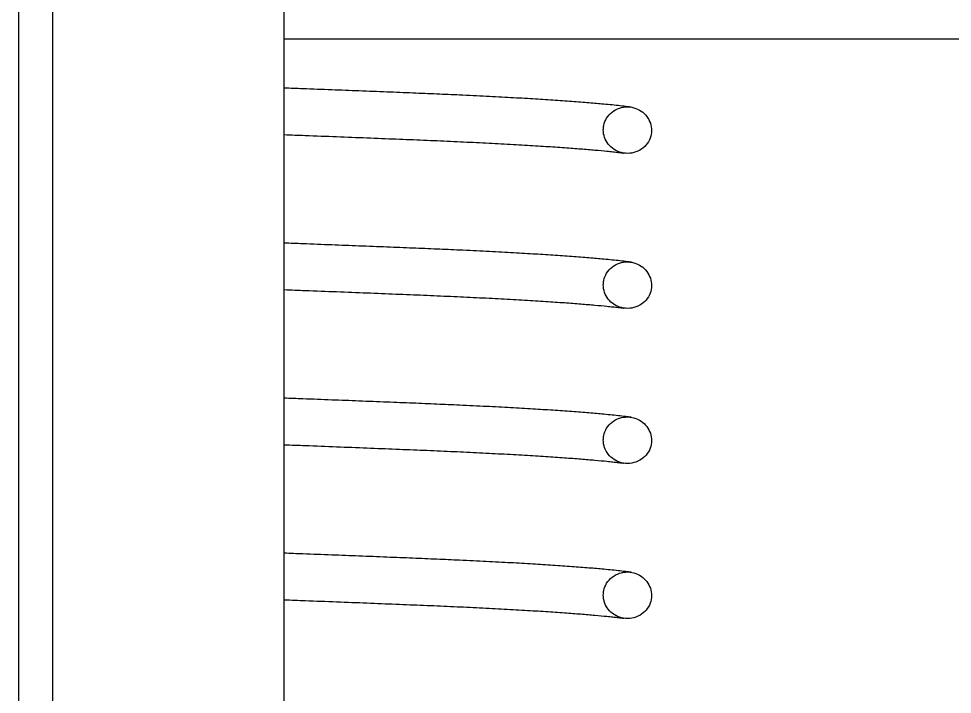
# Model space of a CAD drawing. Header units: millimetres. Extents: x 0 to 4637, y 0 to 3023.
# Drawn here: x 1513.26 to 1525.36, y 2693.07 to 2701.82 of the extents above; entities that cross this region are included whole.
import ezdxf

# ---------------------------------------------------------------- set-up
doc = ezdxf.new("R2010")
doc.units = ezdxf.units.MM
for name, color, linetype in [('ABVP-_VACCUM_CUP', 7, 'Continuous'), ('BUSH_FOR_ABVP-VA', 7, 'Continuous'), ('COMPRESSED_SPRIN', 7, 'Continuous'), ('STUD_FOR_ABVP_MA', 7, 'Continuous')]:
    doc.layers.add(name, color=color, linetype=linetype)

msp = doc.modelspace()

# ---------------------------------------------------------------- hatches: boundary and pattern name
at = {"layer": 'ABVP-_VACCUM_CUP', "linetype": 'Continuous'}
h = msp.add_hatch(dxfattribs=at)
h.set_pattern_fill('ANSI32', scale=12.55710493, angle=90.00000936199999, style=0)
h.set_pattern_definition([(135.0000093619842, (804.7265245875601, 551.3131949833515), (-84.57449998864425, -84.5745276271637), []), (135.0000093619842, (804.7265153747162, 607.6962285426916), (-84.57449998864425, -84.5745276271637), [])])
edge = h.paths.add_edge_path()
edge.add_line((1521.069661075663, 2688.500072427207), (1520.900732774587, 2688.500072427207))
edge.add_line((1520.900732774587, 2688.500072427207), (1518.781494504733, 2688.500072427207))
edge.add_arc((1518.737282316011, 2687.022634317485), 1.478099484368232, 88.28594101190656, 177.2451136750144)
edge.add_line((1517.260891084283, 2687.093676675047), (1517.260891084283, 2684.481798849606))
edge.add_line((1517.260891084283, 2684.481798849607), (1517.260891084283, 2683.979514652407))
edge.add_line((1517.260891084283, 2683.979514652407), (1518.567247778734, 2683.979514652407))
edge.add_line((1518.567247778734, 2683.979514652407), (1518.567247778734, 2684.473032447853))
edge.add_line((1518.567247778734, 2684.473032447853), (1518.567247778734, 2684.481798849607))
edge.add_line((1518.567247778734, 2684.481798849607), (1518.567247778734, 2686.189565120087))
edge.add_line((1518.567247778734, 2686.189565120087), (1518.567247778734, 2686.792306156727))
edge.add_line((1518.567247778734, 2686.792306156727), (1518.567247778734, 2687.093676675047))
edge.add_arc((1518.775320960406, 2687.086484457134), 0.2081974469811169, 88.30079621346101, 178.0203132021728, ccw=False)
edge.add_line((1518.781494504733, 2687.294590353926), (1521.069661075663, 2687.294590353926))
edge.add_arc((1521.092406313277, 2688.724892453826), 1.430482940412859, 269.0889363290486, 356.0913001735377)
edge.add_line((1522.519561864329, 2688.627381039541), (1522.556566130608, 2689.314242152233))
edge.add_arc((1522.760245397868, 2689.300514175506), 0.2041413756620195, 89.31171291894208, 176.1440978678967, ccw=False)
edge.add_line((1522.762697663871, 2689.504640821607), (1525.363719413992, 2689.504640821607))
edge.add_arc((1525.367223784864, 2699.820103832957), 10.31546360660262, 269.9805354686596, 284.0846217037383)
edge.add_arc((1518.095205752768, 2728.832325237295), 40.22518150918837, 284.0748532615217, 313.1378112248807)
edge.add_line((1545.599394088737, 2699.479559585203), (1545.760837881447, 2699.631730359974))
edge.add_arc((1547.581862143142, 2697.697201512377), 2.656789646144708, 90.16987607113191, 133.2688689275606, ccw=False)
edge.add_line((1547.573985047664, 2700.353979481127), (1548.530728619251, 2700.353979481127))
edge.add_line((1548.530728619251, 2700.353979481127), (1548.530728619251, 2701.559461554406))
edge.add_line((1548.530728619251, 2701.559461554406), (1547.271828668293, 2701.559461554406))
edge.add_arc((1547.271427404628, 2698.466133451333), 3.093328129098932, 89.9925676444325, 133.8493660648308)
edge.add_arc((1518.087648945928, 2728.842906185436), 39.03078904019647, 284.36934655269386, 313.8527725559133, ccw=False)
edge.add_arc((1525.212234851282, 2701.029416959354), 10.31929474407401, 269.9792058354405, 284.37389281644516, ccw=False)
edge.add_line((1525.208489704429, 2690.710122894887), (1522.762697663871, 2690.710122894887))
edge.add_arc((1522.745326876028, 2689.276228903179), 1.433999206319878, 89.3059290632003, 175.9570391083506)
edge.add_line((1521.314896225761, 2689.377332209272), (1521.265538120325, 2688.648283320201))
edge.add_arc((1521.077579448435, 2688.693149431728), 0.1932393083781425, 267.651531634328, 346.5746067388021, ccw=False)
at = {"layer": 'STUD_FOR_ABVP_MA', "linetype": 'Continuous'}
h = msp.add_hatch(dxfattribs=at)
h.set_pattern_fill('ANSI32', scale=12.55710493, angle=9.362e-06, style=0)
h.set_pattern_definition([(45.00000936198417, (804.7265245875601, 551.3131949833515), (-84.5745276271637, 84.57449998864425), []), (45.00000936198417, (861.1095581469012, 551.3132041961953), (-84.5745276271637, 84.57449998864425), [])])
edge = h.paths.add_edge_path()
edge.add_line((1513.258736905362, 2683.979514652407), (1513.258736905362, 2684.473032447853))
edge.add_line((1513.258736905362, 2684.473032447853), (1513.258736905362, 2684.481798849607))
edge.add_line((1513.258736905362, 2684.481798849607), (1513.258736905362, 2684.732940948207))
edge.add_line((1513.258736905362, 2684.732940948207), (1513.258736905362, 2686.380659288983))
edge.add_line((1513.258736905362, 2686.380659288983), (1513.258736905362, 2686.983411608451))
edge.add_line((1513.258736905362, 2686.983411608451), (1513.258736905362, 2687.093676675047))
edge.add_line((1513.258736905362, 2687.093676675047), (1513.258736905362, 2688.389795828824))
edge.add_line((1513.258736905362, 2688.389795828824), (1513.258736905362, 2688.500072427207))
edge.add_line((1513.258736905362, 2688.500072427207), (1513.258736905362, 2688.69047109658))
edge.add_line((1513.258736905362, 2688.69047109658), (1513.258736905362, 2688.992552749641))
edge.add_line((1513.258736905362, 2688.992552749641), (1513.258736905362, 2689.377332209272))
edge.add_line((1513.258736905362, 2689.377332209272), (1513.258736905362, 2690.398932617623))
edge.add_line((1513.258736905362, 2690.398932617624), (1513.258736905362, 2690.710122894887))
edge.add_line((1513.258736905362, 2690.710122894887), (1513.258736905362, 2691.00168953844))
edge.add_line((1513.258736905362, 2691.00168953844), (1513.258736905362, 2691.033153520439))
edge.add_line((1513.258736905362, 2691.033153520439), (1513.258736905362, 2692.408069406424))
edge.add_line((1513.258736905362, 2692.408069406425), (1513.258736905362, 2693.010826327241))
edge.add_line((1513.258736905362, 2693.01082632724), (1513.258736905362, 2694.417206195224))
edge.add_line((1513.258736905362, 2694.417206195224), (1513.258736905362, 2695.01996311604))
edge.add_line((1513.258736905362, 2695.01996311604), (1513.258736905362, 2696.426342984024))
edge.add_line((1513.258736905362, 2696.426342984024), (1513.258736905362, 2697.02909990484))
edge.add_line((1513.258736905362, 2697.02909990484), (1513.258736905362, 2698.435479772825))
edge.add_line((1513.258736905362, 2698.435479772825), (1513.258736905362, 2699.038236693641))
edge.add_line((1513.258736905362, 2699.038236693641), (1513.258736905362, 2700.444616561625))
edge.add_line((1513.258736905362, 2700.444616561625), (1513.258736905362, 2700.696929130147))
edge.add_line((1513.258736905362, 2700.696929130147), (1513.258736905362, 2701.047373482441))
edge.add_line((1513.258736905362, 2701.047373482441), (1513.258736905362, 2701.559461554406))
edge.add_line((1513.258736905362, 2701.559461554406), (1513.258736905362, 2702.453753350425))
edge.add_line((1513.258736905362, 2702.453753350425), (1513.258736905362, 2703.056510271241))
edge.add_line((1513.258736905362, 2703.056510271241), (1513.258736905362, 2704.462890139223))
edge.add_line((1513.258736905362, 2704.462890139223), (1513.258736905362, 2705.065647060041))
edge.add_line((1513.258736905362, 2705.065647060041), (1513.258736905362, 2706.472026928024))
edge.add_line((1513.258736905362, 2706.472026928024), (1513.258736905362, 2707.074783848841))
edge.add_line((1513.258736905362, 2707.074783848841), (1513.258736905362, 2707.586871920807))
edge.add_line((1513.258736905362, 2707.586871920807), (1513.258736905362, 2708.08477291713))
edge.add_line((1513.258736905362, 2708.08477291713), (1513.258736905362, 2708.089156118007))
edge.add_line((1513.258736905362, 2708.089156118007), (1513.258736905362, 2708.481163716824))
edge.add_line((1513.258736905362, 2708.481163716824), (1513.258736905362, 2709.08392063764))
edge.add_line((1513.258736905362, 2709.08392063764), (1513.258736905362, 2709.600391910485))
edge.add_line((1513.258736905362, 2709.600391910485), (1513.258736905362, 2709.847150808207))
edge.add_line((1513.258736905362, 2709.847150808207), (1513.258736905362, 2710.098292906806))
edge.add_line((1513.258736905362, 2710.098292906807), (1513.258736905362, 2710.299206585687))
edge.add_line((1513.258736905362, 2710.299206585687), (1513.258736905362, 2710.600577104007))
edge.add_line((1513.258736905362, 2710.600577104007), (1513.258736905362, 2710.901947622327))
edge.add_line((1513.258736905362, 2710.901947622327), (1513.258736905362, 2711.102861301207))
edge.add_line((1513.258736905362, 2711.102861301207), (1513.258736905362, 2715.121134878807))
edge.add_line((1513.258736905362, 2715.121134878807), (1513.258736905362, 2715.90973254153))
edge.add_line((1513.258736905362, 2715.90973254153), (1513.258736905362, 2717.115364827112))
edge.add_line((1513.258736905362, 2717.115364827112), (1513.258736905362, 2720.143976850807))
edge.add_line((1513.258736905362, 2720.143976850807), (1513.702322945795, 2720.143976850807))
edge.add_line((1513.702322945795, 2720.143976850807), (1516.12873876778, 2720.143976850807))
edge.add_line((1516.12873876778, 2720.143976850807), (1516.656844586927, 2720.606989658082))
edge.add_line((1516.656844586927, 2720.606989658082), (1516.701636975431, 2720.646261048007))
edge.add_line((1516.701636975431, 2720.646261048007), (1516.701636975431, 2721.809710471599))
edge.add_line((1516.701636975431, 2721.809710471599), (1516.701636975431, 2724.664534625607))
edge.add_line((1516.701636975431, 2724.664534625607), (1516.701636975431, 2725.527067049867))
edge.add_line((1516.701636975431, 2725.527067049866), (1516.701636975431, 2725.625307449335))
edge.add_line((1516.701636975431, 2725.625307449335), (1516.701636975431, 2726.832552443598))
edge.add_line((1516.701636975431, 2726.832552443598), (1516.701636975431, 2726.874585093287))
edge.add_line((1516.701636975431, 2726.874585093287), (1516.701636975431, 2728.582351363767))
edge.add_line((1516.701636975431, 2728.582351363767), (1516.701636975431, 2728.682808203207))
edge.add_line((1516.701636975431, 2728.682808203207), (1516.701636975431, 2730.648149421335))
edge.add_line((1516.701636975431, 2730.648149421335), (1516.701636975431, 2731.855394415599))
edge.add_line((1516.701636975431, 2731.855394415599), (1516.701636975431, 2735.190842659574))
edge.add_line((1516.701636975431, 2735.190842659575), (1516.701636975431, 2735.513873285127))
edge.add_line((1516.701636975431, 2735.513873285126), (1516.701636975431, 2735.530699276579))
edge.add_line((1516.701636975431, 2735.530699276579), (1516.701636975431, 2736.736181349859))
edge.add_line((1516.701636975431, 2736.736181349859), (1516.701636975431, 2736.846663970741))
edge.add_line((1516.701636975431, 2736.846663970741), (1516.701636975431, 2737.533525083434))
edge.add_line((1516.701636975431, 2737.533525083434), (1516.701636975431, 2737.723923752807))
edge.add_line((1516.701636975431, 2737.723923752807), (1516.701636975431, 2739.130319504967))
edge.add_line((1516.701636975431, 2739.130319504967), (1516.701636975431, 2742.244481527606))
edge.add_line((1516.701636975431, 2742.244481527607), (1516.12873876778, 2742.746765724807))
edge.add_line((1516.12873876778, 2742.746765724807), (1513.702322945796, 2742.746765724807))
edge.add_line((1513.702322945796, 2742.746765724807), (1513.258736905362, 2742.746765724807))
edge.add_line((1513.258736905362, 2742.746765724807), (1513.258736905362, 2747.769607696806))
edge.add_line((1513.258736905362, 2747.769607696807), (1513.258736905362, 2752.99336334804))
edge.add_line((1513.258736905362, 2752.99336334804), (1513.258736905362, 2754.801586457607))
edge.add_arc((1511.703187202294, 2752.172461327132), 3.054837774809995, 59.38886985053547, 120.611130149459)
edge.add_line((1510.147637499227, 2754.801586457607), (1510.147637499227, 2752.99336334804))
edge.add_line((1510.147637499227, 2752.99336334804), (1510.147637499227, 2747.769607696348))
edge.add_line((1510.147637499227, 2747.769607696348), (1510.147637499227, 2742.746765724807))
edge.add_line((1510.147637499227, 2742.746765724807), (1509.704051458793, 2742.746765724807))
edge.add_line((1509.704051458793, 2742.746765724807), (1507.277635636809, 2742.746765724807))
edge.add_line((1507.277635636809, 2742.746765724807), (1506.704737429158, 2742.244481527606))
edge.add_line((1506.704737429158, 2742.244481527607), (1506.704737429158, 2739.130319504967))
edge.add_line((1506.704737429158, 2739.130319504967), (1506.704737429158, 2737.723923752807))
edge.add_line((1506.704737429158, 2737.723923752807), (1506.704737429158, 2737.533525083434))
edge.add_line((1506.704737429158, 2737.533525083434), (1506.704737429158, 2736.846663970741))
edge.add_line((1506.704737429158, 2736.846663970741), (1506.704737429158, 2736.736181349859))
edge.add_line((1506.704737429158, 2736.736181349859), (1506.704737429158, 2735.530699276579))
edge.add_line((1506.704737429158, 2735.530699276579), (1506.704737429158, 2735.513873285126))
edge.add_line((1506.704737429158, 2735.513873285126), (1506.704737429158, 2735.190842659574))
edge.add_line((1506.704737429158, 2735.190842659575), (1506.704737429158, 2732.763922509936))
edge.add_line((1506.704737429158, 2732.763922509936), (1506.704737429158, 2731.556527800529))
edge.add_line((1506.704737429158, 2731.556527800529), (1506.704737429158, 2728.682808203207))
edge.add_line((1506.704737429158, 2728.682808203207), (1506.704737429158, 2728.582351363767))
edge.add_line((1506.704737429158, 2728.582351363767), (1506.704737429158, 2727.741080537935))
edge.add_line((1506.704737429158, 2727.741080537935), (1506.704737429158, 2726.874585093287))
edge.add_line((1506.704737429158, 2726.874585093287), (1506.704737429158, 2726.533685828528))
edge.add_line((1506.704737429158, 2726.533685828529), (1506.704737429158, 2725.527067049866))
edge.add_line((1506.704737429158, 2725.527067049866), (1506.704737429158, 2724.664534625606))
edge.add_line((1506.704737429158, 2724.664534625607), (1506.704737429158, 2722.718238565935))
edge.add_line((1506.704737429158, 2722.718238565935), (1506.704737429158, 2721.510843856529))
edge.add_line((1506.704737429158, 2721.510843856529), (1506.704737429158, 2720.646261048007))
edge.add_line((1506.704737429158, 2720.646261048007), (1507.277635636809, 2720.143976850807))
edge.add_line((1507.277635636809, 2720.143976850807), (1509.704051458793, 2720.143976850807))
edge.add_line((1509.704051458793, 2720.143976850807), (1510.147637499227, 2720.143976850807))
edge.add_line((1510.147637499227, 2720.143976850807), (1510.147637499227, 2717.388211603023))
edge.add_line((1510.147637499227, 2717.388211603023), (1510.147637499227, 2716.182617329111))
edge.add_line((1510.147637499227, 2716.182617329111), (1510.147637499227, 2715.121134878807))
edge.add_line((1510.147637499227, 2715.121134878807), (1510.147637499227, 2711.102861301207))
edge.add_line((1510.147637499227, 2711.102861301207), (1510.147637499227, 2710.901947622327))
edge.add_line((1510.147637499227, 2710.901947622327), (1510.147637499227, 2710.600577104007))
edge.add_line((1510.147637499227, 2710.600577104007), (1510.147637499227, 2710.299206585687))
edge.add_line((1510.147637499227, 2710.299206585687), (1510.147637499227, 2710.098292906806))
edge.add_line((1510.147637499227, 2710.098292906807), (1510.147637499227, 2709.847150808207))
edge.add_line((1510.147637499227, 2709.847150808207), (1510.147637499227, 2709.600391910484))
edge.add_line((1510.147637499227, 2709.600391910485), (1510.147637499227, 2709.1874672055))
edge.add_line((1510.147637499227, 2709.1874672055), (1510.147637499227, 2708.584715153498))
edge.add_line((1510.147637499227, 2708.584715153498), (1510.147637499227, 2708.089156118007))
edge.add_line((1510.147637499227, 2708.089156118007), (1510.147637499227, 2708.08477291713))
edge.add_line((1510.147637499227, 2708.08477291713), (1510.147637499227, 2707.586871920807))
edge.add_line((1510.147637499227, 2707.586871920807), (1510.147637499227, 2707.1783304167))
edge.add_line((1510.147637499227, 2707.1783304167), (1510.147637499227, 2706.575578364697))
edge.add_line((1510.147637499227, 2706.575578364697), (1510.147637499227, 2705.1691936279))
edge.add_line((1510.147637499227, 2705.1691936279), (1510.147637499227, 2704.566441575898))
edge.add_line((1510.147637499227, 2704.566441575898), (1510.147637499227, 2703.1600568391))
edge.add_line((1510.147637499227, 2703.1600568391), (1510.147637499227, 2702.557304787098))
edge.add_line((1510.147637499227, 2702.557304787098), (1510.147637499227, 2701.559461554406))
edge.add_line((1510.147637499227, 2701.559461554406), (1510.147637499227, 2701.150920050301))
edge.add_line((1510.147637499227, 2701.150920050301), (1510.147637499227, 2700.696929130147))
edge.add_line((1510.147637499227, 2700.696929130147), (1510.147637499227, 2700.548167998299))
edge.add_line((1510.147637499227, 2700.548167998299), (1510.147637499227, 2699.1417832615))
edge.add_line((1510.147637499227, 2699.1417832615), (1510.147637499227, 2698.539031209498))
edge.add_line((1510.147637499227, 2698.539031209498), (1510.147637499227, 2697.1326464727))
edge.add_line((1510.147637499227, 2697.1326464727), (1510.147637499227, 2696.529894420698))
edge.add_line((1510.147637499227, 2696.529894420698), (1510.147637499227, 2695.1235096839))
edge.add_line((1510.147637499227, 2695.1235096839), (1510.147637499227, 2694.520757631898))
edge.add_line((1510.147637499227, 2694.520757631898), (1510.147637499227, 2693.1143728951))
edge.add_line((1510.147637499227, 2693.1143728951), (1510.147637499227, 2692.511620843098))
edge.add_line((1510.147637499227, 2692.511620843098), (1510.147637499227, 2691.1052361063))
edge.add_line((1510.147637499227, 2691.1052361063), (1510.147637499227, 2691.033153520439))
edge.add_line((1510.147637499227, 2691.033153520439), (1510.147637499227, 2690.710122894887))
edge.add_line((1510.147637499227, 2690.710122894887), (1510.147637499227, 2690.502484054298))
edge.add_line((1510.147637499227, 2690.502484054298), (1510.147637499227, 2689.377332209272))
edge.add_line((1510.147637499227, 2689.377332209272), (1510.147637499227, 2689.0960993175))
edge.add_line((1510.147637499227, 2689.0960993175), (1510.147637499227, 2688.69047109658))
edge.add_line((1510.147637499227, 2688.69047109658), (1510.147637499227, 2688.500072427207))
edge.add_line((1510.147637499227, 2688.500072427207), (1510.147637499227, 2688.493347265498))
edge.add_line((1510.147637499227, 2688.493347265498), (1510.147637499227, 2687.093676675047))
edge.add_line((1510.147637499227, 2687.093676675047), (1510.147637499227, 2687.08696451409))
edge.add_line((1510.147637499227, 2687.08696451409), (1510.147637499227, 2686.48421856987))
edge.add_line((1510.147637499227, 2686.48421856987), (1510.147637499227, 2684.732940948207))
edge.add_line((1510.147637499227, 2684.732940948207), (1510.147637499227, 2684.481798849607))
edge.add_line((1510.147637499227, 2684.481798849607), (1510.147637499227, 2684.473032447853))
edge.add_line((1510.147637499227, 2684.473032447853), (1510.147637499227, 2683.979514652407))
edge.add_line((1510.147637499227, 2683.979514652407), (1510.147637499227, 2683.47723045556))
edge.add_line((1510.147637499227, 2683.47723045556), (1510.147637499227, 2682.481428462561))
edge.add_line((1510.147637499227, 2682.481428462561), (1510.147637499227, 2679.458956877607))
edge.add_line((1510.147637499227, 2679.458956877607), (1510.147637499227, 2678.961055881282))
edge.add_line((1510.147637499227, 2678.961055881282), (1510.147637499227, 2678.956672680407))
edge.add_line((1510.147637499227, 2678.956672680407), (1510.147637499227, 2678.253474803867))
edge.add_line((1510.147637499227, 2678.253474803867), (1510.147637499227, 2677.94333821805))
edge.add_line((1510.147637499227, 2677.94333821805), (1510.147637499227, 2677.449820088807))
edge.add_line((1510.147637499227, 2677.449820088807), (1510.147637499227, 2676.947535891607))
edge.add_line((1510.147637499227, 2676.947535891607), (1510.147637499227, 2676.445251694407))
edge.add_arc((1512.639881409988, 2681.265363314889), 5.426302216484784, 242.6587269501762, 245.0895254704192)
edge.add_arc((1511.714651002318, 2679.027044320782), 3.008297598573747, 243.1154042653712, 300.8822664803396)
edge.add_line((1513.258736905362, 2676.445251694407), (1513.258736905362, 2676.947535891607))
edge.add_line((1513.258736905362, 2676.947535891607), (1513.258736905362, 2677.449820088807))
edge.add_line((1513.258736905362, 2677.449820088807), (1513.258736905362, 2677.94333821805))
edge.add_line((1513.258736905362, 2677.94333821805), (1513.258736905362, 2678.253474803867))
edge.add_line((1513.258736905362, 2678.253474803867), (1513.258736905362, 2678.956672680407))
edge.add_line((1513.258736905362, 2678.956672680407), (1513.258736905362, 2678.961055881282))
edge.add_line((1513.258736905362, 2678.961055881282), (1513.258736905362, 2679.458956877607))
edge.add_line((1513.258736905362, 2679.458956877607), (1513.258736905362, 2682.481428462561))
edge.add_line((1513.258736905362, 2682.481428462561), (1513.258736905362, 2683.477230455207))
edge.add_line((1513.258736905362, 2683.477230455207), (1513.258736905362, 2683.979514652407))

# ---------------------------------------------------------------- linework, layer by layer
at = {"layer": 'ABVP-_VACCUM_CUP', "color": 7, "linetype": 'Continuous'}
msp.add_line((1516.701636975511, 2701.559461554679), (1547.271828668232, 2701.559461554679), dxfattribs=at)
at = {"layer": 'BUSH_FOR_ABVP-VA', "color": 7, "linetype": 'Continuous'}
for p, q in [((1513.702322945921, 2684.732940948479), (1513.702322945921, 2709.847150808479)), ((1516.701636975511, 2684.732940948479), (1516.701636975511, 2709.847150808479))]:
    msp.add_line(p, q, dxfattribs=at)
at = {"layer": 'COMPRESSED_SPRIN', "color": 7, "linetype": 'Continuous'}
for points, knots in [([(1521.199273023227, 2700.675636710188), (1521.182104209659, 2700.678002951932), (1521.138686830961, 2700.683966480119), (1521.055668175508, 2700.693449768203), (1520.955391527569, 2700.704104885786), (1520.823698449323, 2700.71686283466), (1520.653124469535, 2700.731753804615), (1520.433260021213, 2700.748808349771), (1520.190512076445, 2700.765688874052), (1519.925575776077, 2700.782359257767), (1519.63810518477, 2700.798844989509), (1519.321791010118, 2700.815436892944), (1519.000655127726, 2700.830857246145), (1518.680963037885, 2700.845101769738), (1518.367050109352, 2700.858058466347), (1518.030491532147, 2700.871540587466), (1517.679813707252, 2700.885420824416), (1517.315701496832, 2700.899610770609), (1516.991208253023, 2700.912089328753), (1516.783299745829, 2700.919999148797), (1516.702972683455, 2700.923042984194)], [0, 0, 0, 0, 0.0062499510907703, 0.0185521022294371, 0.0303120188508582, 0.042252230466388, 0.0613643178349461, 0.0808805477386081, 0.1007712958625154, 0.1200775520871026, 0.139737652504301, 0.1599776282316949, 0.1807736334430269, 0.1974699436782305, 0.2144536638295455, 0.2319582128524026, 0.2501302698494958, 0.2672282549883594, 0.2848721617302834, 0.2958296240509908, 0.2958296240509908, 0.2958296240509908, 0.2958296240509908]), ([(1520.838701297995, 2700.381448790219), (1520.838701297995, 2700.348425246135), (1520.844513314315, 2700.314949451829), (1520.855531364195, 2700.283818164662), (1520.866540268559, 2700.252712717971), (1520.883023211074, 2700.223100611216), (1520.90350787089, 2700.197233189595), (1520.924446874493, 2700.1707920361), (1520.950104411442, 2700.147556622977), (1520.978384091636, 2700.129176303119), (1521.007733878283, 2700.110100469777), (1521.040683550116, 2700.095742004757), (1521.07461186851, 2700.087130001222), (1521.109514700279, 2700.078270637575), (1521.146409278393, 2700.07525483198), (1521.182284544573, 2700.078363089733), (1521.218425824497, 2700.0814943951), (1521.254554732497, 2700.09094521403), (1521.287529269584, 2700.106067287025), (1521.319947768031, 2700.120934361539), (1521.350247741928, 2700.14173175134), (1521.375618055879, 2700.166798384864), (1521.400150498874, 2700.191037176673), (1521.42077330014, 2700.219979503513), (1521.435520063196, 2700.251154698254), (1521.44976673656, 2700.281272685155), (1521.45893051662, 2700.314328934242), (1521.462172860886, 2700.347488367902), (1521.465350103154, 2700.37998200387), (1521.462936940006, 2700.413466960089), (1521.455200435914, 2700.445185688804), (1521.447453225981, 2700.476948310172), (1521.434174368451, 2700.507792766269), (1521.416555500381, 2700.535332898183), (1521.39855796582, 2700.563464925394), (1521.37556979332, 2700.588898200503), (1521.349507292674, 2700.609780448115), (1521.322583007434, 2700.631353189688), (1521.291673001711, 2700.648646781556), (1521.259250670609, 2700.660440540946), (1521.225790996526, 2700.67261163821), (1521.189819252938, 2700.679255347905), (1521.154220097583, 2700.679876263584), (1521.117987461117, 2700.680508228355), (1521.081130663926, 2700.674909473159), (1521.046755193477, 2700.6634408047), (1521.012562374236, 2700.652033074059), (1520.979846569594, 2700.634470800358), (1520.951584071785, 2700.612098575978), (1520.924110218122, 2700.590350632013), (1520.90005670415, 2700.563407017071), (1520.881745033214, 2700.533532807302), (1520.864135167562, 2700.504803543745), (1520.851338127023, 2700.472533700304), (1520.844581810214, 2700.439521124883), (1520.840680738218, 2700.420459787595), (1520.838701297995, 2700.400905227249), (1520.838701297995, 2700.381448790219)], [0, 0, 0, 0, 0.0516192854470644, 0.0516192854470644, 0.0516192854470644, 0.1031639787674609, 0.1031639787674609, 0.1031639787674609, 0.1558473885281209, 0.1558473885281209, 0.1558473885281209, 0.2105513802408826, 0.2105513802408826, 0.2105513802408826, 0.2668639262159122, 0.2668639262159122, 0.2668639262159122, 0.3236260834059994, 0.3236260834059994, 0.3236260834059994, 0.3794411405228331, 0.3794411405228331, 0.3794411405228331, 0.4333953460746254, 0.4333953460746254, 0.4333953460746254, 0.4854858443942213, 0.4854858443942213, 0.4854858443942213, 0.5364976328196316, 0.5364976328196316, 0.5364976328196316, 0.5875607369725263, 0.5875607369725263, 0.5875607369725263, 0.6397201394599833, 0.6397201394599833, 0.6397201394599833, 0.6936208861387162, 0.6936208861387162, 0.6936208861387162, 0.7492766247936798, 0.7492766247936798, 0.7492766247936798, 0.8059578227023797, 0.8059578227023797, 0.8059578227023797, 0.8623618052545056, 0.8623618052545056, 0.8623618052545056, 0.9171887715542628, 0.9171887715542628, 0.9171887715542628, 0.9698834434367481, 0.9698834434367481, 0.9698834434367481, 1, 1, 1, 1]), ([(1516.703082064515, 2700.320187375197), (1516.794138952956, 2700.316732390133), (1517.023676465528, 2700.30798303447), (1517.382845087687, 2700.294125895125), (1517.775302921762, 2700.278762781948), (1518.151984466699, 2700.263739215539), (1518.513945857183, 2700.249198675677), (1518.862668886393, 2700.234127969802), (1519.198910165381, 2700.218359694851), (1519.52036368173, 2700.201947589583), (1519.820581515039, 2700.185159767415), (1520.093496731948, 2700.168368469067), (1520.335600347768, 2700.151915329296), (1520.547404295604, 2700.135946110514), (1520.730509565532, 2700.120542218239), (1520.865249911692, 2700.107810912706), (1520.964513640416, 2700.097469140885), (1521.036488802063, 2700.089359841194), (1521.083548338502, 2700.083732064785), (1521.102000509196, 2700.08136839581), (1521.103037103665, 2700.081235540953)], [0.7065671504491476, 0.7065671504491476, 0.7065671504491476, 0.7065671504491476, 0.7190169285625188, 0.7382582637836271, 0.7575008183824397, 0.7767171425636276, 0.7959045898239457, 0.8154080759837862, 0.8353356294957718, 0.8556702501658809, 0.8762839395868843, 0.896421180901138, 0.9159049924424522, 0.9346973895257785, 0.9527659537960405, 0.9700836529878155, 0.9796342641512896, 0.9891793460758201, 0.9994757449621651, 1, 1, 1, 1]), ([(1521.199273023227, 2698.666499921388), (1521.182104209659, 2698.668866163131), (1521.138686830961, 2698.674829691319), (1521.055668175507, 2698.684312979403), (1520.95539152757, 2698.694968096986), (1520.823698449323, 2698.707726045861), (1520.653124469535, 2698.722617015815), (1520.433260021213, 2698.739671560971), (1520.190512076444, 2698.756552085251), (1519.925575776077, 2698.773222468967), (1519.63810518477, 2698.789708200708), (1519.321791010118, 2698.806300104144), (1519.000655127726, 2698.821720457344), (1518.680963037885, 2698.835964980938), (1518.367050109352, 2698.848921677547), (1518.030491532149, 2698.862403798666), (1517.679813707252, 2698.876284035615), (1517.315701496832, 2698.890473981809), (1516.991208253024, 2698.902952539953), (1516.783299745829, 2698.910862359997), (1516.702972683455, 2698.913906195393)], [0, 0, 0, 0, 0.006249951090769, 0.0185521022294382, 0.0303120188508561, 0.042252230466387, 0.0613643178349471, 0.080880547738609, 0.1007712958625182, 0.1200775520871017, 0.1397376525042992, 0.1599776282316956, 0.1807736334430259, 0.1974699436782295, 0.2144536638295453, 0.2319582128524024, 0.2501302698494997, 0.2672282549883639, 0.2848721617302866, 0.2958296240509894, 0.2958296240509894, 0.2958296240509894, 0.2958296240509894]), ([(1520.838701297995, 2698.372312001419), (1520.838701297995, 2698.339288457335), (1520.844513314315, 2698.305812663029), (1520.855531364195, 2698.274681375862), (1520.866540268559, 2698.243575929171), (1520.883023211074, 2698.213963822417), (1520.90350787089, 2698.188096400796), (1520.924446874493, 2698.1616552473), (1520.950104411442, 2698.138419834178), (1520.978384091636, 2698.120039514319), (1521.007733878283, 2698.100963680976), (1521.040683550116, 2698.086605215958), (1521.074611868509, 2698.077993212423), (1521.109514700279, 2698.069133848775), (1521.146409278393, 2698.066118043179), (1521.182284544573, 2698.069226300932), (1521.218425824497, 2698.0723576063), (1521.254554732497, 2698.08180842523), (1521.287529269584, 2698.096930498226), (1521.319947768031, 2698.111797572739), (1521.350247741928, 2698.132594962539), (1521.375618055879, 2698.157661596063), (1521.400150498874, 2698.181900387873), (1521.42077330014, 2698.210842714714), (1521.435520063196, 2698.242017909453), (1521.44976673656, 2698.272135896354), (1521.45893051662, 2698.305192145443), (1521.462172860886, 2698.338351579102), (1521.465350103154, 2698.370845215069), (1521.462936940006, 2698.404330171289), (1521.455200435914, 2698.436048900004), (1521.447453225981, 2698.467811521371), (1521.434174368451, 2698.498655977469), (1521.416555500381, 2698.526196109384), (1521.39855796582, 2698.554328136594), (1521.37556979332, 2698.579761411702), (1521.349507292674, 2698.600643659316), (1521.322583007434, 2698.622216400888), (1521.291673001711, 2698.639509992755), (1521.259250670609, 2698.651303752146), (1521.225790996526, 2698.663474849411), (1521.189819252938, 2698.670118559105), (1521.154220097583, 2698.670739474784), (1521.117987461117, 2698.671371439555), (1521.081130663926, 2698.665772684359), (1521.046755193477, 2698.6543040159), (1521.012562374236, 2698.642896285259), (1520.979846569594, 2698.625334011557), (1520.951584071785, 2698.602961787179), (1520.924110218122, 2698.581213843213), (1520.90005670415, 2698.554270228271), (1520.881745033214, 2698.524396018503), (1520.864135167562, 2698.495666754945), (1520.851338127023, 2698.463396911504), (1520.844581810214, 2698.430384336084), (1520.840680738218, 2698.411322998794), (1520.838701297995, 2698.39176843845), (1520.838701297995, 2698.372312001419)], [0, 0, 0, 0, 0.0516192854470608, 0.0516192854470608, 0.0516192854470608, 0.1031639787674581, 0.1031639787674581, 0.1031639787674581, 0.155847388528119, 0.155847388528119, 0.155847388528119, 0.2105513802408829, 0.2105513802408829, 0.2105513802408829, 0.2668639262159107, 0.2668639262159107, 0.2668639262159107, 0.3236260834060019, 0.3236260834060019, 0.3236260834060019, 0.3794411405228367, 0.3794411405228367, 0.3794411405228367, 0.4333953460746354, 0.4333953460746354, 0.4333953460746354, 0.4854858443942228, 0.4854858443942228, 0.4854858443942228, 0.5364976328196357, 0.5364976328196357, 0.5364976328196357, 0.5875607369725334, 0.5875607369725334, 0.5875607369725334, 0.6397201394599836, 0.6397201394599836, 0.6397201394599836, 0.6936208861387047, 0.6936208861387047, 0.6936208861387047, 0.7492766247936756, 0.7492766247936756, 0.7492766247936756, 0.8059578227023833, 0.8059578227023833, 0.8059578227023833, 0.8623618052545126, 0.8623618052545126, 0.8623618052545126, 0.9171887715542666, 0.9171887715542666, 0.9171887715542666, 0.9698834434367538, 0.9698834434367538, 0.9698834434367538, 1, 1, 1, 1]), ([(1516.703082064515, 2698.311050586397), (1516.794138952956, 2698.307595601332), (1517.023676465527, 2698.298846245671), (1517.382845087687, 2698.284989106325), (1517.775302921762, 2698.269625993149), (1518.151984466699, 2698.254602426739), (1518.513945857183, 2698.240061886877), (1518.862668886392, 2698.224991181002), (1519.19891016538, 2698.20922290605), (1519.52036368173, 2698.192810800783), (1519.820581515038, 2698.176022978615), (1520.093496731948, 2698.159231680265), (1520.335600347768, 2698.142778540495), (1520.547404295605, 2698.126809321714), (1520.730509565531, 2698.111405429439), (1520.865249911692, 2698.098674123905), (1520.964513640416, 2698.088332352086), (1521.036488802062, 2698.080223052395), (1521.083548338502, 2698.074595275985), (1521.102000509196, 2698.072231607011), (1521.103037103665, 2698.072098752153)], [0.70656715044916, 0.70656715044916, 0.70656715044916, 0.70656715044916, 0.7190169285625191, 0.7382582637836232, 0.7575008183824398, 0.7767171425636237, 0.7959045898239452, 0.8154080759837863, 0.8353356294957702, 0.8556702501658786, 0.8762839395868821, 0.8964211809011381, 0.9159049924424523, 0.9346973895257835, 0.9527659537960417, 0.9700836529878176, 0.9796342641512907, 0.9891793460758201, 0.9994757449621651, 1, 1, 1, 1]), ([(1521.199273023227, 2696.657363132588), (1521.182104209659, 2696.659729374332), (1521.138686830961, 2696.665692902519), (1521.055668175507, 2696.675176190603), (1520.95539152757, 2696.685831308186), (1520.823698449322, 2696.698589257061), (1520.653124469535, 2696.713480227015), (1520.433260021213, 2696.730534772171), (1520.190512076445, 2696.747415296451), (1519.925575776076, 2696.764085680166), (1519.63810518477, 2696.780571411909), (1519.321791010118, 2696.797163315344), (1519.000655127725, 2696.812583668544), (1518.680963037885, 2696.826828192138), (1518.367050109352, 2696.839784888747), (1518.030491532148, 2696.853267009866), (1517.679813707252, 2696.867147246815), (1517.315701496832, 2696.881337193009), (1516.991208253024, 2696.893815751152), (1516.783299745829, 2696.901725571197), (1516.702972683455, 2696.904769406594)], [0, 0, 0, 0, 0.0062499510907701, 0.0185521022294413, 0.0303120188508593, 0.0422522304663902, 0.0613643178349472, 0.0808805477386063, 0.1007712958625183, 0.1200775520871019, 0.1397376525042994, 0.1599776282316958, 0.1807736334430261, 0.1974699436782297, 0.2144536638295494, 0.2319582128524025, 0.2501302698495011, 0.2672282549883634, 0.2848721617302873, 0.2958296240509901, 0.2958296240509901, 0.2958296240509901, 0.2958296240509901]), ([(1520.838701297995, 2696.363175212619), (1520.838701297995, 2696.330151668534), (1520.844513314315, 2696.296675874229), (1520.855531364195, 2696.265544587062), (1520.866540268559, 2696.234439140372), (1520.883023211074, 2696.204827033617), (1520.90350787089, 2696.178959611996), (1520.924446874493, 2696.152518458501), (1520.950104411442, 2696.129283045377), (1520.978384091636, 2696.110902725519), (1521.007733878283, 2696.091826892176), (1521.040683550116, 2696.077468427156), (1521.074611868509, 2696.068856423623), (1521.109514700279, 2696.059997059975), (1521.146409278393, 2696.05698125438), (1521.182284544573, 2696.060089512132), (1521.218425824497, 2696.0632208175), (1521.254554732497, 2696.072671636431), (1521.287529269585, 2696.087793709426), (1521.319947768031, 2696.102660783939), (1521.350247741928, 2696.12345817374), (1521.375618055879, 2696.148524807263), (1521.400150498874, 2696.172763599073), (1521.42077330014, 2696.201705925914), (1521.435520063196, 2696.232881120653), (1521.44976673656, 2696.262999107555), (1521.45893051662, 2696.296055356641), (1521.462172860886, 2696.329214790302), (1521.465350103154, 2696.361708426269), (1521.462936940006, 2696.395193382489), (1521.455200435914, 2696.426912111204), (1521.447453225981, 2696.458674732572), (1521.434174368451, 2696.489519188669), (1521.416555500381, 2696.517059320583), (1521.39855796582, 2696.545191347794), (1521.37556979332, 2696.570624622902), (1521.349507292674, 2696.591506870515), (1521.322583007434, 2696.613079612089), (1521.291673001711, 2696.630373203956), (1521.259250670609, 2696.642166963346), (1521.225790996526, 2696.65433806061), (1521.189819252938, 2696.660981770305), (1521.154220097583, 2696.661602685983), (1521.117987461117, 2696.662234650754), (1521.081130663926, 2696.656635895559), (1521.046755193477, 2696.6451672271), (1521.012562374236, 2696.63375949646), (1520.979846569594, 2696.616197222757), (1520.951584071785, 2696.593824998379), (1520.924110218122, 2696.572077054412), (1520.90005670415, 2696.545133439471), (1520.881745033214, 2696.515259229701), (1520.864135167562, 2696.486529966145), (1520.851338127023, 2696.454260122704), (1520.844581810214, 2696.421247547282), (1520.840680738218, 2696.402186209995), (1520.838701297995, 2696.38263164965), (1520.838701297995, 2696.363175212619)], [0, 0, 0, 0, 0.0516192854470629, 0.0516192854470629, 0.0516192854470629, 0.1031639787674601, 0.1031639787674601, 0.1031639787674601, 0.1558473885281192, 0.1558473885281192, 0.1558473885281192, 0.2105513802408848, 0.2105513802408848, 0.2105513802408848, 0.2668639262159108, 0.2668639262159108, 0.2668639262159108, 0.3236260834060054, 0.3236260834060054, 0.3236260834060054, 0.3794411405228457, 0.3794411405228457, 0.3794411405228457, 0.433395346074632, 0.433395346074632, 0.433395346074632, 0.4854858443942234, 0.4854858443942234, 0.4854858443942234, 0.5364976328196326, 0.5364976328196326, 0.5364976328196326, 0.5875607369725324, 0.5875607369725324, 0.5875607369725324, 0.6397201394599857, 0.6397201394599857, 0.6397201394599857, 0.6936208861387155, 0.6936208861387155, 0.6936208861387155, 0.7492766247936751, 0.7492766247936751, 0.7492766247936751, 0.8059578227023848, 0.8059578227023848, 0.8059578227023848, 0.8623618052545133, 0.8623618052545133, 0.8623618052545133, 0.9171887715542688, 0.9171887715542688, 0.9171887715542688, 0.9698834434367561, 0.9698834434367561, 0.9698834434367561, 1, 1, 1, 1]), ([(1516.703082064515, 2696.301913797597), (1516.794138952956, 2696.298458812532), (1517.023676465527, 2696.289709456871), (1517.382845087687, 2696.275852317525), (1517.775302921762, 2696.260489204348), (1518.151984466699, 2696.24546563794), (1518.513945857184, 2696.230925098077), (1518.862668886392, 2696.215854392203), (1519.198910165381, 2696.20008611725), (1519.52036368173, 2696.183674011983), (1519.820581515039, 2696.166886189815), (1520.093496731948, 2696.150094891466), (1520.335600347768, 2696.133641751695), (1520.547404295605, 2696.117672532913), (1520.73050956553, 2696.10226864064), (1520.865249911692, 2696.089537335106), (1520.964513640416, 2696.079195563284), (1521.036488802063, 2696.071086263594), (1521.083548338502, 2696.065458487185), (1521.102000509196, 2696.063094818211), (1521.103037103665, 2696.062961963354)], [0.7065671504491513, 0.7065671504491513, 0.7065671504491513, 0.7065671504491513, 0.7190169285625198, 0.7382582637836277, 0.7575008183824388, 0.7767171425636227, 0.7959045898239449, 0.8154080759837844, 0.83533562949577, 0.8556702501658808, 0.8762839395868861, 0.8964211809011379, 0.9159049924424523, 0.9346973895257786, 0.9527659537960416, 0.9700836529878156, 0.9796342641512907, 0.9891793460758201, 0.9994757449621651, 1, 1, 1, 1]), ([(1521.199273023227, 2694.648226343788), (1521.182104209659, 2694.650592585532), (1521.138686830961, 2694.656556113719), (1521.055668175507, 2694.666039401804), (1520.955391527569, 2694.676694519386), (1520.823698449323, 2694.689452468261), (1520.653124469535, 2694.704343438214), (1520.433260021213, 2694.72139798337), (1520.190512076445, 2694.738278507651), (1519.925575776077, 2694.754948891366), (1519.63810518477, 2694.771434623109), (1519.321791010117, 2694.788026526545), (1519.000655127726, 2694.803446879744), (1518.680963037885, 2694.817691403338), (1518.367050109352, 2694.830648099948), (1518.030491532147, 2694.844130221065), (1517.679813707252, 2694.858010458015), (1517.315701496832, 2694.872200404208), (1516.991208253024, 2694.884678962352), (1516.783299745829, 2694.892588782398), (1516.702972683455, 2694.895632617794)], [0, 0, 0, 0, 0.0062499510907714, 0.0185521022294426, 0.0303120188508592, 0.0422522304663911, 0.0613643178349488, 0.0808805477386099, 0.1007712958625162, 0.1200775520871067, 0.1397376525043042, 0.1599776282316998, 0.1807736334430273, 0.1974699436782339, 0.2144536638295489, 0.2319582128524075, 0.2501302698495007, 0.267228254988363, 0.2848721617302876, 0.2958296240509924, 0.2958296240509924, 0.2958296240509924, 0.2958296240509924]), ([(1520.838701297995, 2694.354038423818), (1520.838701297995, 2694.321014879735), (1520.844513314315, 2694.28753908543), (1520.855531364195, 2694.256407798262), (1520.866540268559, 2694.225302351571), (1520.883023211074, 2694.195690244816), (1520.90350787089, 2694.169822823195), (1520.924446874493, 2694.1433816697), (1520.950104411442, 2694.120146256577), (1520.978384091636, 2694.101765936718), (1521.007733878283, 2694.082690103376), (1521.040683550116, 2694.068331638357), (1521.07461186851, 2694.059719634823), (1521.109514700279, 2694.050860271176), (1521.146409278393, 2694.04784446558), (1521.182284544573, 2694.050952723333), (1521.218425824497, 2694.0540840287), (1521.254554732497, 2694.06353484763), (1521.287529269584, 2694.078656920627), (1521.319947768031, 2694.093523995139), (1521.350247741928, 2694.11432138494), (1521.375618055879, 2694.139388018464), (1521.400150498874, 2694.163626810272), (1521.42077330014, 2694.192569137113), (1521.435520063196, 2694.223744331853), (1521.44976673656, 2694.253862318755), (1521.45893051662, 2694.286918567842), (1521.462172860886, 2694.320078001502), (1521.465350103154, 2694.352571637469), (1521.462936940006, 2694.386056593689), (1521.455200435914, 2694.417775322404), (1521.447453225981, 2694.449537943772), (1521.434174368451, 2694.480382399869), (1521.416555500381, 2694.507922531784), (1521.39855796582, 2694.536054558994), (1521.37556979332, 2694.561487834102), (1521.349507292674, 2694.582370081716), (1521.322583007434, 2694.603942823288), (1521.291673001711, 2694.621236415155), (1521.259250670609, 2694.633030174546), (1521.225790996526, 2694.64520127181), (1521.189819252938, 2694.651844981505), (1521.154220097583, 2694.652465897183), (1521.117987461117, 2694.653097861955), (1521.081130663926, 2694.647499106758), (1521.046755193477, 2694.6360304383), (1521.012562374236, 2694.624622707659), (1520.979846569594, 2694.607060433957), (1520.951584071785, 2694.584688209579), (1520.924110218122, 2694.562940265613), (1520.90005670415, 2694.535996650671), (1520.881745033214, 2694.506122440902), (1520.864135167562, 2694.477393177345), (1520.851338127023, 2694.445123333905), (1520.844581810214, 2694.412110758483), (1520.840680738218, 2694.393049421195), (1520.838701297995, 2694.373494860849), (1520.838701297995, 2694.354038423818)], [0, 0, 0, 0, 0.0516192854470623, 0.0516192854470623, 0.0516192854470623, 0.1031639787674519, 0.1031639787674519, 0.1031639787674519, 0.1558473885281074, 0.1558473885281074, 0.1558473885281074, 0.2105513802408838, 0.2105513802408838, 0.2105513802408838, 0.266863926215909, 0.266863926215909, 0.266863926215909, 0.323626083406, 0.323626083406, 0.323626083406, 0.3794411405228298, 0.3794411405228298, 0.3794411405228298, 0.4333953460746142, 0.4333953460746142, 0.4333953460746142, 0.4854858443942107, 0.4854858443942107, 0.4854858443942107, 0.5364976328196166, 0.5364976328196166, 0.5364976328196166, 0.5875607369725234, 0.5875607369725234, 0.5875607369725234, 0.6397201394599815, 0.6397201394599815, 0.6397201394599815, 0.6936208861387054, 0.6936208861387054, 0.6936208861387054, 0.7492766247936632, 0.7492766247936632, 0.7492766247936632, 0.8059578227023664, 0.8059578227023664, 0.8059578227023664, 0.8623618052544888, 0.8623618052544888, 0.8623618052544888, 0.9171887715542519, 0.9171887715542519, 0.9171887715542519, 0.9698834434367386, 0.9698834434367386, 0.9698834434367386, 1, 1, 1, 1]), ([(1516.703082064515, 2694.292777008797), (1516.794138952956, 2694.289322023732), (1517.023676465527, 2694.28057266807), (1517.382845087688, 2694.266715528725), (1517.775302921762, 2694.251352415549), (1518.1519844667, 2694.236328849139), (1518.513945857183, 2694.221788309277), (1518.862668886392, 2694.206717603403), (1519.198910165381, 2694.19094932845), (1519.52036368173, 2694.174537223183), (1519.820581515039, 2694.157749401015), (1520.093496731947, 2694.140958102666), (1520.335600347768, 2694.124504962895), (1520.547404295605, 2694.108535744113), (1520.730509565531, 2694.09313185184), (1520.865249911691, 2694.080400546306), (1520.964513640416, 2694.070058774485), (1521.036488802063, 2694.061949474795), (1521.083548338502, 2694.056321698384), (1521.102000509196, 2694.053958029411), (1521.103037103665, 2694.053825174553)], [0.7065671504491498, 0.7065671504491498, 0.7065671504491498, 0.7065671504491498, 0.7190169285625182, 0.7382582637836218, 0.7575008183824383, 0.7767171425636229, 0.7959045898239444, 0.8154080759837854, 0.8353356294957694, 0.8556702501658812, 0.8762839395868873, 0.8964211809011362, 0.9159049924424465, 0.9346973895257747, 0.9527659537960349, 0.9700836529878135, 0.9796342641512855, 0.9891793460758138, 0.9994757449621589, 1, 1, 1, 1])]:
    msp.add_open_spline(points, degree=3, knots=knots, dxfattribs=at)
at = {"layer": 'STUD_FOR_ABVP_MA', "color": 7, "linetype": 'Continuous'}
msp.add_line((1513.258736905579, 2676.445251694679), (1513.258736905579, 2720.143976851079), dxfattribs=at)

doc.saveas('drawing.dxf')
